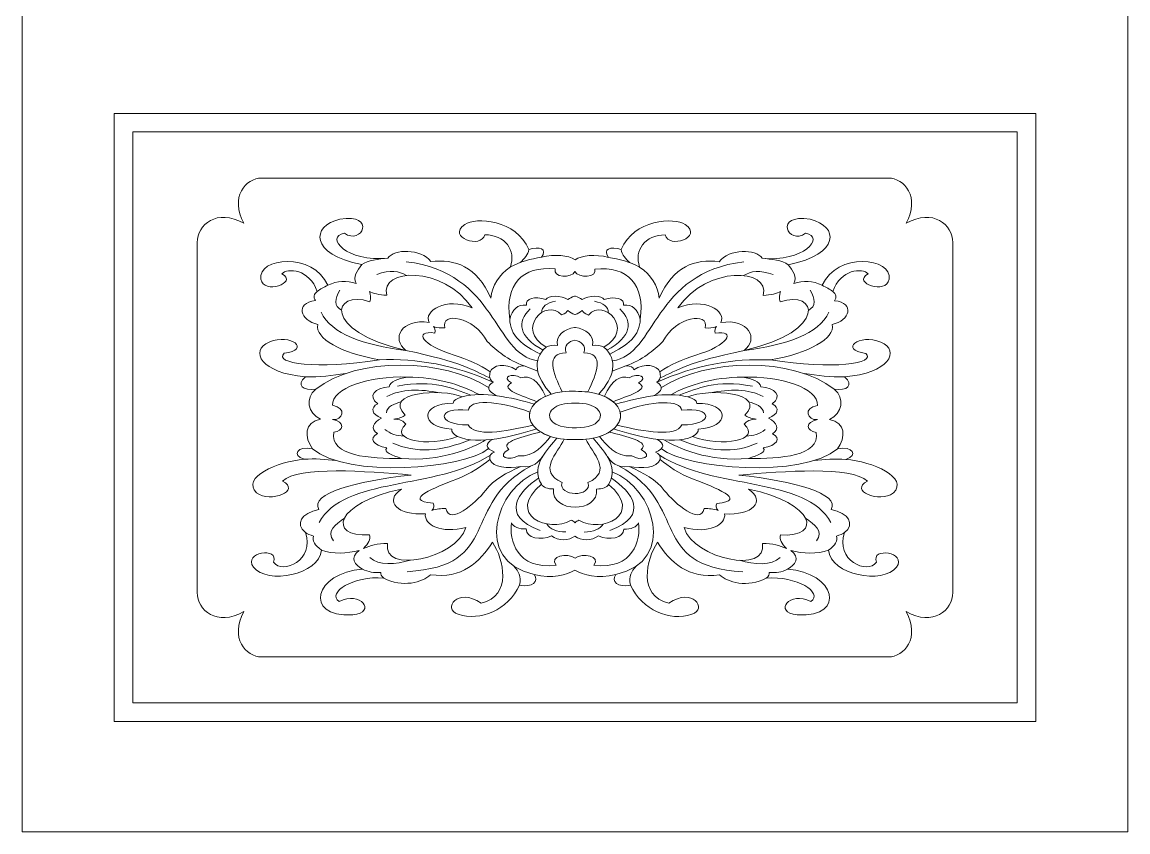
# Model space of a CAD drawing. Header units: centimetres. Extents: x -8.8 to 9.2, y -14.4 to 14.5.
# Drawn here: x 0.92 to 9.19, y -14.41 to -8.35 of the extents above; entities that cross this region are included whole.
import ezdxf

# ---------------------------------------------------------------- set-up
doc = ezdxf.new("R2010")
doc.units = ezdxf.units.CM
doc.header["$MEASUREMENT"] = 0
doc.layers.add('layer 1', color=7, linetype='Continuous')

msp = doc.modelspace()

# ---------------------------------------------------------------- linework, layer by layer
at = {"layer": 'layer 1', "color": 242, "lineweight": 9}
for points, knots in [([(0.92421, 14.52888), (0.92421, 14.52888), (9.1922, 14.52888), (9.1922, 14.52888), (9.1922, 14.52888), (9.1922, 14.52888), (9.1922, -14.40909), (9.1922, -14.40909), (9.1922, -14.40909), (9.1922, -14.40909), (0.92421, -14.40909), (0.92421, -14.40909), (0.92421, -14.40909), (0.92421, -14.40909), (0.92421, 14.52888), (0.92421, 14.52888)], [0, 0, 0, 0, 0.2, 0.2, 0.2, 0.2, 0.4, 0.4, 0.4, 0.4, 0.6, 0.6, 0.6, 0.6, 1, 1, 1, 1]), ([(1.61322, -9.03488), (1.61322, -9.03488), (8.50319, -9.03488), (8.50319, -9.03488), (8.50319, -9.03488), (8.50319, -9.03488), (8.50319, -13.58229), (8.50319, -13.58229), (8.50319, -13.58229), (8.50319, -13.58229), (1.61322, -13.58229), (1.61322, -13.58229), (1.61322, -13.58229), (1.61322, -13.58229), (1.61322, -9.03488), (1.61322, -9.03488)], [0, 0, 0, 0, 0.2, 0.2, 0.2, 0.2, 0.4, 0.4, 0.4, 0.4, 0.6, 0.6, 0.6, 0.6, 1, 1, 1, 1]), ([(1.75103, -9.17268), (1.75103, -9.17268), (8.36538, -9.17268), (8.36538, -9.17268), (8.36538, -9.17268), (8.36538, -9.17268), (8.36538, -13.4445), (8.36538, -13.4445), (8.36538, -13.4445), (8.36538, -13.4445), (1.75103, -13.4445), (1.75103, -13.4445), (1.75103, -13.4445), (1.75103, -13.4445), (1.75103, -9.17268), (1.75103, -9.17268)], [0, 0, 0, 0, 0.2, 0.2, 0.2, 0.2, 0.4, 0.4, 0.4, 0.4, 0.6, 0.6, 0.6, 0.6, 1, 1, 1, 1]), ([(7.53423, -9.85583), (7.6403, -9.66089), (7.52219, -9.51807), (7.40082, -9.51722), (7.40082, -9.51722), (5.83909, -9.51722), (4.27732, -9.51722), (2.71559, -9.51722), (2.71559, -9.51722), (2.59422, -9.51807), (2.47611, -9.66089), (2.58218, -9.85583), (2.58218, -9.85583), (2.38193, -9.74266), (2.2331, -9.86564), (2.23329, -9.99951), (2.23329, -9.99951), (2.23329, -10.87221), (2.23329, -11.74493), (2.23329, -12.61767), (2.23329, -12.61767), (2.2331, -12.75156), (2.38193, -12.87451), (2.58218, -12.76134), (2.58218, -12.76134), (2.47611, -12.95627), (2.59422, -13.09909), (2.71559, -13.09999), (2.71559, -13.09999), (4.27732, -13.09999), (5.83909, -13.09999), (7.40082, -13.09999), (7.40082, -13.09999), (7.52219, -13.09909), (7.6403, -12.95627), (7.53423, -12.76134), (7.53423, -12.76134), (7.73448, -12.87451), (7.88331, -12.75156), (7.88312, -12.61767), (7.88312, -12.61767), (7.88312, -11.74493), (7.88312, -10.87221), (7.88312, -9.99951), (7.88312, -9.99951), (7.88331, -9.86564), (7.73448, -9.74266), (7.53423, -9.85583)], [0, 0, 0, 0, 0.0769231, 0.0769231, 0.0769231, 0.0769231, 0.1538462, 0.1538462, 0.1538462, 0.1538462, 0.2307692, 0.2307692, 0.2307692, 0.2307692, 0.3076923, 0.3076923, 0.3076923, 0.3076923, 0.3846154, 0.3846154, 0.3846154, 0.3846154, 0.4615385, 0.4615385, 0.4615385, 0.4615385, 0.5384615, 0.5384615, 0.5384615, 0.5384615, 0.6153846, 0.6153846, 0.6153846, 0.6153846, 0.6923077, 0.6923077, 0.6923077, 0.6923077, 0.7692308, 0.7692308, 0.7692308, 0.7692308, 0.8461538, 0.8461538, 0.8461538, 0.8461538, 1, 1, 1, 1]), ([(3.33407, -9.9296), (3.46464, -10.02524), (3.57653, -9.77816), (3.30002, -9.82572), (3.30002, -9.82572), (3.08602, -9.87442), (3.07045, -10.08719), (3.46386, -10.16524), (3.46386, -10.16524), (3.42742, -10.20941), (3.39841, -10.25444), (3.42093, -10.30548), (3.42093, -10.30548), (3.35112, -10.28333), (3.28092, -10.28448), (3.21001, -10.3195), (3.21001, -10.3195), (3.10256, -10.06638), (2.67974, -10.11338), (2.70936, -10.27427), (2.70936, -10.27427), (2.7271, -10.39162), (2.99171, -10.30172), (2.86668, -10.23369), (2.86668, -10.23369), (2.90729, -10.18831), (3.07231, -10.1978), (3.13084, -10.36541), (3.13084, -10.36541), (3.10506, -10.38468), (3.10053, -10.41129), (3.11746, -10.43444), (3.11746, -10.43444), (2.96387, -10.45362), (3.0028, -10.58174), (3.13598, -10.61331), (3.13598, -10.61331), (3.1098, -10.71752), (3.30953, -10.82776), (3.59614, -10.8774), (3.59614, -10.8774), (3.12542, -10.95251), (2.80271, -10.90437), (2.88292, -10.82834), (2.88292, -10.82834), (3.09005, -10.8022), (2.93337, -10.67716), (2.77228, -10.74419), (2.77228, -10.74419), (2.61842, -10.80867), (2.71355, -10.97967), (3.04198, -11.00345), (3.04198, -11.00345), (2.96983, -11.06525), (3.02372, -11.11291), (3.12035, -11.09573), (3.12035, -11.09573), (3.03751, -11.16451), (3.05766, -11.27647), (3.15599, -11.32233), (3.15599, -11.32233), (3.03236, -11.34554), (3.03356, -11.45777), (3.09543, -11.54231), (3.09543, -11.54231), (2.98227, -11.51886), (2.93397, -11.59205), (3.03371, -11.62173), (3.03371, -11.62173), (2.83213, -11.63823), (2.56044, -11.75562), (2.67761, -11.873), (2.67761, -11.873), (2.7819, -11.95294), (3.01395, -11.85387), (2.86999, -11.785), (2.86999, -11.785), (2.99524, -11.66975), (3.49406, -11.71085), (3.83382, -11.73928), (3.83382, -11.73928), (3.41695, -11.78314), (3.07492, -11.87882), (3.14261, -11.9966), (3.14261, -11.9966), (3.00962, -12.02467), (2.96387, -12.10615), (3.04287, -12.16983), (3.04287, -12.16983), (3.1146, -12.37308), (2.87383, -12.48783), (2.80378, -12.391), (2.80378, -12.391), (2.85141, -12.27471), (2.56961, -12.31665), (2.65462, -12.42805), (2.65462, -12.42805), (2.75812, -12.56005), (3.14376, -12.48763), (3.16267, -12.30054), (3.16267, -12.30054), (3.25032, -12.33251), (3.35205, -12.32686), (3.44546, -12.30373), (3.44546, -12.30373), (3.37125, -12.35363), (3.4123, -12.41549), (3.46882, -12.44327), (3.46882, -12.44327), (3.11822, -12.46638), (3.01531, -12.80231), (3.39579, -12.78589), (3.39579, -12.78589), (3.58012, -12.76612), (3.45158, -12.60278), (3.29547, -12.6851), (3.29547, -12.6851), (3.19867, -12.61999), (3.40202, -12.49176), (3.62796, -12.50991), (3.62796, -12.50991), (3.76666, -12.58514), (3.91885, -12.54216), (3.97751, -12.48493), (3.97751, -12.48493), (4.21387, -12.51998), (4.34404, -12.39003), (4.4418, -12.24152), (4.4418, -12.24152), (4.5256, -12.37339), (4.58972, -12.63805), (4.35646, -12.69846), (4.35646, -12.69846), (4.1767, -12.57307), (4.06564, -12.74231), (4.18434, -12.78068), (4.18434, -12.78068), (4.3507, -12.83603), (4.5544, -12.75011), (4.64405, -12.56225), (4.64405, -12.56225), (4.73738, -12.58358), (4.79023, -12.53388), (4.75195, -12.48317), (4.75195, -12.48317), (4.88993, -12.51611), (4.99596, -12.49041), (5.05786, -12.44974), (5.05786, -12.44974), (5.11969, -12.49061), (5.22596, -12.51668), (5.36446, -12.48361), (5.36446, -12.48361), (5.32618, -12.53432), (5.37903, -12.58403), (5.47236, -12.56266), (5.47236, -12.56266), (5.56201, -12.75051), (5.76571, -12.83647), (5.93207, -12.78107), (5.93207, -12.78107), (6.05077, -12.74273), (5.93971, -12.57349), (5.75995, -12.69885), (5.75995, -12.69885), (5.52669, -12.63851), (5.59081, -12.37382), (5.67461, -12.24195), (5.67461, -12.24195), (5.77237, -12.39045), (5.90254, -12.52039), (6.1389, -12.48534), (6.1389, -12.48534), (6.19756, -12.54264), (6.34975, -12.58563), (6.48845, -12.51033), (6.48845, -12.51033), (6.71439, -12.4922), (6.91774, -12.62039), (6.82094, -12.68551), (6.82094, -12.68551), (6.66483, -12.6032), (6.53629, -12.76654), (6.72062, -12.78632), (6.72062, -12.78632), (7.1011, -12.80274), (6.99819, -12.46678), (6.64759, -12.44368), (6.64759, -12.44368), (6.70411, -12.41592), (6.74516, -12.35407), (6.67095, -12.30412), (6.67095, -12.30412), (6.76436, -12.32732), (6.86609, -12.33294), (6.95374, -12.30099), (6.95374, -12.30099), (6.97265, -12.48808), (7.35829, -12.56047), (7.46179, -12.42846), (7.46179, -12.42846), (7.5468, -12.31708), (7.265, -12.27515), (7.31263, -12.39141), (7.31263, -12.39141), (7.24258, -12.48824), (7.00181, -12.37351), (7.07354, -12.17025), (7.07354, -12.17025), (7.15254, -12.10654), (7.10679, -12.02508), (6.9738, -11.99699), (6.9738, -11.99699), (7.04149, -11.87923), (6.69946, -11.78357), (6.28259, -11.73975), (6.28259, -11.73975), (6.62235, -11.71133), (7.12117, -11.67012), (7.24642, -11.7854), (7.24642, -11.7854), (7.10246, -11.8543), (7.33451, -11.95338), (7.4388, -11.87342), (7.4388, -11.87342), (7.55597, -11.75603), (7.28428, -11.63863), (7.0827, -11.62216), (7.0827, -11.62216), (7.18244, -11.59247), (7.13414, -11.51933), (7.02098, -11.54277), (7.02098, -11.54277), (7.08285, -11.45821), (7.08405, -11.34596), (6.96042, -11.32274), (6.96042, -11.32274), (7.05875, -11.27688), (7.0789, -11.16499), (6.99606, -11.09612), (6.99606, -11.09612), (7.09269, -11.11331), (7.14658, -11.06567), (7.07443, -11.00386), (7.07443, -11.00386), (7.40286, -10.98013), (7.49799, -10.80907), (7.34413, -10.7446), (7.34413, -10.7446), (7.18304, -10.67758), (7.02636, -10.80261), (7.23349, -10.82882), (7.23349, -10.82882), (7.3137, -10.90482), (6.99099, -10.95293), (6.52027, -10.87783), (6.52027, -10.87783), (6.80688, -10.82814), (7.00661, -10.71795), (6.98043, -10.61367), (6.98043, -10.61367), (7.11361, -10.58221), (7.15254, -10.45405), (6.99895, -10.43488), (6.99895, -10.43488), (7.01588, -10.41168), (7.01135, -10.3851), (6.98557, -10.36584), (6.98557, -10.36584), (7.0441, -10.19825), (7.20912, -10.18874), (7.24973, -10.23416), (7.24973, -10.23416), (7.1247, -10.30214), (7.38931, -10.39205), (7.40705, -10.27472), (7.40705, -10.27472), (7.43667, -10.11379), (7.01385, -10.06679), (6.9064, -10.31994), (6.9064, -10.31994), (6.83549, -10.28487), (6.76529, -10.2838), (6.69548, -10.3059), (6.69548, -10.3059), (6.718, -10.25487), (6.68899, -10.20984), (6.65255, -10.1656), (6.65255, -10.1656), (7.04596, -10.0876), (7.03039, -9.87488), (6.81639, -9.82612), (6.81639, -9.82612), (6.53988, -9.7786), (6.65177, -10.02568), (6.78234, -9.93001), (6.78234, -9.93001), (6.93319, -9.95834), (6.76548, -10.14974), (6.45699, -10.11693), (6.45699, -10.11693), (6.41382, -10.04655), (6.2085, -10.04519), (6.13655, -10.14299), (6.13655, -10.14299), (5.95388, -10.12045), (5.79448, -10.17832), (5.68654, -10.41541), (5.68654, -10.41541), (5.68045, -10.32077), (5.62715, -10.24524), (5.54152, -10.18293), (5.54152, -10.18293), (5.49669, -10.05704), (5.58105, -9.94382), (5.73332, -9.94208), (5.73332, -9.94208), (5.75485, -10.04956), (6.02199, -9.96156), (5.88222, -9.86482), (5.88222, -9.86482), (5.80264, -9.80873), (5.49409, -9.82834), (5.40445, -10.0516), (5.40445, -10.0516), (5.32223, -10.02691), (5.26211, -10.04762), (5.30934, -10.11064), (5.30934, -10.11064), (5.20622, -10.08608), (5.11085, -10.09437), (5.0585, -10.129), (5.0585, -10.129), (5.00633, -10.09403), (4.91062, -10.08553), (4.80707, -10.11022), (4.80707, -10.11022), (4.8543, -10.04721), (4.79418, -10.02652), (4.71196, -10.05116), (4.71196, -10.05116), (4.62232, -9.82792), (4.31377, -9.80827), (4.23419, -9.86439), (4.23419, -9.86439), (4.09442, -9.96111), (4.36156, -10.04914), (4.38309, -9.94166), (4.38309, -9.94166), (4.53536, -9.94341), (4.61972, -10.05658), (4.57489, -10.18245), (4.57489, -10.18245), (4.48926, -10.24482), (4.43596, -10.32032), (4.42987, -10.41498), (4.42987, -10.41498), (4.32193, -10.1779), (4.16253, -10.12002), (3.97986, -10.14263), (3.97986, -10.14263), (3.90791, -10.04478), (3.70259, -10.04612), (3.65942, -10.11655), (3.65942, -10.11655), (3.35093, -10.14934), (3.18322, -9.9579), (3.33407, -9.9296)], [0, 0, 0, 0, 0.0107527, 0.0107527, 0.0107527, 0.0107527, 0.0215054, 0.0215054, 0.0215054, 0.0215054, 0.0322581, 0.0322581, 0.0322581, 0.0322581, 0.0430108, 0.0430108, 0.0430108, 0.0430108, 0.0537634, 0.0537634, 0.0537634, 0.0537634, 0.0645161, 0.0645161, 0.0645161, 0.0645161, 0.0752688, 0.0752688, 0.0752688, 0.0752688, 0.0860215, 0.0860215, 0.0860215, 0.0860215, 0.0967742, 0.0967742, 0.0967742, 0.0967742, 0.1075269, 0.1075269, 0.1075269, 0.1075269, 0.1182796, 0.1182796, 0.1182796, 0.1182796, 0.1290323, 0.1290323, 0.1290323, 0.1290323, 0.1397849, 0.1397849, 0.1397849, 0.1397849, 0.1505376, 0.1505376, 0.1505376, 0.1505376, 0.1612903, 0.1612903, 0.1612903, 0.1612903, 0.172043, 0.172043, 0.172043, 0.172043, 0.1827957, 0.1827957, 0.1827957, 0.1827957, 0.1935484, 0.1935484, 0.1935484, 0.1935484, 0.2043011, 0.2043011, 0.2043011, 0.2043011, 0.2150538, 0.2150538, 0.2150538, 0.2150538, 0.2258065, 0.2258065, 0.2258065, 0.2258065, 0.2365591, 0.2365591, 0.2365591, 0.2365591, 0.2473118, 0.2473118, 0.2473118, 0.2473118, 0.2580645, 0.2580645, 0.2580645, 0.2580645, 0.2688172, 0.2688172, 0.2688172, 0.2688172, 0.2795699, 0.2795699, 0.2795699, 0.2795699, 0.2903226, 0.2903226, 0.2903226, 0.2903226, 0.3010753, 0.3010753, 0.3010753, 0.3010753, 0.311828, 0.311828, 0.311828, 0.311828, 0.3225806, 0.3225806, 0.3225806, 0.3225806, 0.3333333, 0.3333333, 0.3333333, 0.3333333, 0.344086, 0.344086, 0.344086, 0.344086, 0.3548387, 0.3548387, 0.3548387, 0.3548387, 0.3655914, 0.3655914, 0.3655914, 0.3655914, 0.3763441, 0.3763441, 0.3763441, 0.3763441, 0.3870968, 0.3870968, 0.3870968, 0.3870968, 0.3978495, 0.3978495, 0.3978495, 0.3978495, 0.4086022, 0.4086022, 0.4086022, 0.4086022, 0.4193548, 0.4193548, 0.4193548, 0.4193548, 0.4301075, 0.4301075, 0.4301075, 0.4301075, 0.4408602, 0.4408602, 0.4408602, 0.4408602, 0.4516129, 0.4516129, 0.4516129, 0.4516129, 0.4623656, 0.4623656, 0.4623656, 0.4623656, 0.4731183, 0.4731183, 0.4731183, 0.4731183, 0.483871, 0.483871, 0.483871, 0.483871, 0.4946237, 0.4946237, 0.4946237, 0.4946237, 0.5053763, 0.5053763, 0.5053763, 0.5053763, 0.516129, 0.516129, 0.516129, 0.516129, 0.5268817, 0.5268817, 0.5268817, 0.5268817, 0.5376344, 0.5376344, 0.5376344, 0.5376344, 0.5483871, 0.5483871, 0.5483871, 0.5483871, 0.5591398, 0.5591398, 0.5591398, 0.5591398, 0.5698925, 0.5698925, 0.5698925, 0.5698925, 0.5806452, 0.5806452, 0.5806452, 0.5806452, 0.5913978, 0.5913978, 0.5913978, 0.5913978, 0.6021505, 0.6021505, 0.6021505, 0.6021505, 0.6129032, 0.6129032, 0.6129032, 0.6129032, 0.6236559, 0.6236559, 0.6236559, 0.6236559, 0.6344086, 0.6344086, 0.6344086, 0.6344086, 0.6451613, 0.6451613, 0.6451613, 0.6451613, 0.655914, 0.655914, 0.655914, 0.655914, 0.6666667, 0.6666667, 0.6666667, 0.6666667, 0.6774194, 0.6774194, 0.6774194, 0.6774194, 0.688172, 0.688172, 0.688172, 0.688172, 0.6989247, 0.6989247, 0.6989247, 0.6989247, 0.7096774, 0.7096774, 0.7096774, 0.7096774, 0.7204301, 0.7204301, 0.7204301, 0.7204301, 0.7311828, 0.7311828, 0.7311828, 0.7311828, 0.7419355, 0.7419355, 0.7419355, 0.7419355, 0.7526882, 0.7526882, 0.7526882, 0.7526882, 0.7634409, 0.7634409, 0.7634409, 0.7634409, 0.7741935, 0.7741935, 0.7741935, 0.7741935, 0.7849462, 0.7849462, 0.7849462, 0.7849462, 0.7956989, 0.7956989, 0.7956989, 0.7956989, 0.8064516, 0.8064516, 0.8064516, 0.8064516, 0.8172043, 0.8172043, 0.8172043, 0.8172043, 0.827957, 0.827957, 0.827957, 0.827957, 0.8387097, 0.8387097, 0.8387097, 0.8387097, 0.8494624, 0.8494624, 0.8494624, 0.8494624, 0.8602151, 0.8602151, 0.8602151, 0.8602151, 0.8709677, 0.8709677, 0.8709677, 0.8709677, 0.8817204, 0.8817204, 0.8817204, 0.8817204, 0.8924731, 0.8924731, 0.8924731, 0.8924731, 0.9032258, 0.9032258, 0.9032258, 0.9032258, 0.9139785, 0.9139785, 0.9139785, 0.9139785, 0.9247312, 0.9247312, 0.9247312, 0.9247312, 0.9354839, 0.9354839, 0.9354839, 0.9354839, 0.9462366, 0.9462366, 0.9462366, 0.9462366, 0.9569892, 0.9569892, 0.9569892, 0.9569892, 0.9677419, 0.9677419, 0.9677419, 0.9677419, 0.9784946, 0.9784946, 0.9784946, 0.9784946, 1, 1, 1, 1]), ([(3.52336, -10.44248), (3.25167, -10.3482), (3.15197, -10.65744), (3.79451, -10.80752), (3.79451, -10.80752), (3.68159, -10.72222), (3.75913, -10.56359), (3.96783, -10.5984), (3.96783, -10.5984), (3.92294, -10.51321), (4.09317, -10.40451), (4.28967, -10.48814), (4.28967, -10.48814), (4.06984, -10.17034), (3.59575, -10.18985), (3.65008, -10.39446), (3.65008, -10.39446), (3.59482, -10.39038), (3.54826, -10.38231), (3.52073, -10.36541), (3.52073, -10.36541), (3.53125, -10.39117), (3.53487, -10.41684), (3.52336, -10.44248)], [0, 0, 0, 0, 0.1428571, 0.1428571, 0.1428571, 0.1428571, 0.2857143, 0.2857143, 0.2857143, 0.2857143, 0.4285714, 0.4285714, 0.4285714, 0.4285714, 0.5714286, 0.5714286, 0.5714286, 0.5714286, 0.7142857, 0.7142857, 0.7142857, 0.7142857, 1, 1, 1, 1]), ([(5.06157, -10.40192), (5.05829, -10.40094), (5.05695, -10.40091), (5.05484, -10.4015), (5.05484, -10.4015), (5.03534, -10.40745), (5.01861, -10.41601), (5.00586, -10.42655), (5.00586, -10.42655), (4.95592, -10.39218), (4.85588, -10.39285), (4.83901, -10.42644), (4.83901, -10.42644), (4.76014, -10.39813), (4.68209, -10.42065), (4.69616, -10.4686), (4.69616, -10.4686), (4.62743, -10.46045), (4.58987, -10.50107), (4.57165, -10.57191), (4.57165, -10.57191), (4.53216, -10.31729), (4.65962, -10.17303), (4.91099, -10.19756), (4.91099, -10.19756), (4.88615, -10.26195), (5.03453, -10.26862), (5.05812, -10.21675), (5.05812, -10.21675), (5.08109, -10.26903), (5.23035, -10.26252), (5.20542, -10.19799), (5.20542, -10.19799), (5.45679, -10.17343), (5.58425, -10.31775), (5.54476, -10.57232), (5.54476, -10.57232), (5.52654, -10.50153), (5.48898, -10.46094), (5.42025, -10.46903), (5.42025, -10.46903), (5.43432, -10.42107), (5.35627, -10.39856), (5.2774, -10.42688), (5.2774, -10.42688), (5.26053, -10.39326), (5.16049, -10.3926), (5.11055, -10.42698), (5.11055, -10.42698), (5.0978, -10.41642), (5.08105, -10.40789), (5.06157, -10.40192)], [0, 0, 0, 0, 0.0714286, 0.0714286, 0.0714286, 0.0714286, 0.1428571, 0.1428571, 0.1428571, 0.1428571, 0.2142857, 0.2142857, 0.2142857, 0.2142857, 0.2857143, 0.2857143, 0.2857143, 0.2857143, 0.3571429, 0.3571429, 0.3571429, 0.3571429, 0.4285714, 0.4285714, 0.4285714, 0.4285714, 0.5, 0.5, 0.5, 0.5, 0.5714286, 0.5714286, 0.5714286, 0.5714286, 0.6428571, 0.6428571, 0.6428571, 0.6428571, 0.7142857, 0.7142857, 0.7142857, 0.7142857, 0.7857143, 0.7857143, 0.7857143, 0.7857143, 0.8571429, 0.8571429, 0.8571429, 0.8571429, 1, 1, 1, 1]), ([(6.59305, -10.44287), (6.86474, -10.34862), (6.96444, -10.65789), (6.3219, -10.80791), (6.3219, -10.80791), (6.43482, -10.72263), (6.35728, -10.56404), (6.14858, -10.59883), (6.14858, -10.59883), (6.19347, -10.51363), (6.02324, -10.40494), (5.82674, -10.48854), (5.82674, -10.48854), (6.04657, -10.17079), (6.52066, -10.19029), (6.46633, -10.39485), (6.46633, -10.39485), (6.52159, -10.39084), (6.56815, -10.38272), (6.59568, -10.36584), (6.59568, -10.36584), (6.58516, -10.39155), (6.58154, -10.41729), (6.59305, -10.44287)], [0, 0, 0, 0, 0.1428571, 0.1428571, 0.1428571, 0.1428571, 0.2857143, 0.2857143, 0.2857143, 0.2857143, 0.4285714, 0.4285714, 0.4285714, 0.4285714, 0.5714286, 0.5714286, 0.5714286, 0.5714286, 0.7142857, 0.7142857, 0.7142857, 0.7142857, 1, 1, 1, 1]), ([(5.06157, -10.63618), (5.05746, -10.63548), (5.05605, -10.63562), (5.05484, -10.63575), (5.05484, -10.63575), (4.97916, -10.64529), (4.914, -10.6917), (4.92628, -10.76906), (4.92628, -10.76906), (4.89382, -10.76497), (4.86592, -10.76931), (4.84264, -10.78215), (4.84264, -10.78215), (4.60684, -10.64863), (4.84231, -10.40892), (4.95743, -10.54197), (4.95743, -10.54197), (4.98787, -10.53098), (4.99756, -10.51982), (5.00423, -10.50862), (5.00423, -10.50862), (5.01936, -10.52242), (5.03689, -10.532), (5.05694, -10.53738), (5.05694, -10.53738), (5.05798, -10.53779), (5.05891, -10.53797), (5.05947, -10.53781), (5.05947, -10.53781), (5.07952, -10.53242), (5.09705, -10.52283), (5.11218, -10.50903), (5.11218, -10.50903), (5.11885, -10.52023), (5.12854, -10.53141), (5.15898, -10.54242), (5.15898, -10.54242), (5.2741, -10.4094), (5.50957, -10.64907), (5.27377, -10.78258), (5.27377, -10.78258), (5.25049, -10.76974), (5.22259, -10.76541), (5.19013, -10.76948), (5.19013, -10.76948), (5.20241, -10.69207), (5.13725, -10.6457), (5.06157, -10.63618)], [0, 0, 0, 0, 0.0769231, 0.0769231, 0.0769231, 0.0769231, 0.1538462, 0.1538462, 0.1538462, 0.1538462, 0.2307692, 0.2307692, 0.2307692, 0.2307692, 0.3076923, 0.3076923, 0.3076923, 0.3076923, 0.3846154, 0.3846154, 0.3846154, 0.3846154, 0.4615385, 0.4615385, 0.4615385, 0.4615385, 0.5384615, 0.5384615, 0.5384615, 0.5384615, 0.6153846, 0.6153846, 0.6153846, 0.6153846, 0.6923077, 0.6923077, 0.6923077, 0.6923077, 0.7692308, 0.7692308, 0.7692308, 0.7692308, 0.8461538, 0.8461538, 0.8461538, 0.8461538, 1, 1, 1, 1]), ([(4.08458, -10.63831), (4.05632, -10.63975), (4.02811, -10.63961), (4.00023, -10.62795), (4.00023, -10.62795), (4.00958, -10.64062), (4.01686, -10.65451), (4.00957, -10.6769), (4.00957, -10.6769), (3.84859, -10.6532), (3.91089, -10.77226), (4.15476, -10.84177), (4.15476, -10.84177), (4.25413, -10.87539), (4.34758, -10.91409), (4.42454, -10.96713), (4.42454, -10.96713), (4.43958, -10.91748), (4.5397, -10.89662), (4.61875, -10.9514), (4.61875, -10.9514), (4.61976, -10.93344), (4.641, -10.92162), (4.67911, -10.92247), (4.67911, -10.92247), (4.55106, -10.87639), (4.47442, -10.80949), (4.40221, -10.74077), (4.40221, -10.74077), (4.30409, -10.55081), (4.05144, -10.51518), (4.08458, -10.63831)], [0, 0, 0, 0, 0.1111111, 0.1111111, 0.1111111, 0.1111111, 0.2222222, 0.2222222, 0.2222222, 0.2222222, 0.3333333, 0.3333333, 0.3333333, 0.3333333, 0.4444444, 0.4444444, 0.4444444, 0.4444444, 0.5555556, 0.5555556, 0.5555556, 0.5555556, 0.6666667, 0.6666667, 0.6666667, 0.6666667, 0.7777778, 0.7777778, 0.7777778, 0.7777778, 1, 1, 1, 1]), ([(6.03183, -10.63875), (6.06009, -10.64018), (6.0883, -10.64002), (6.11618, -10.62837), (6.11618, -10.62837), (6.10683, -10.64107), (6.09955, -10.65495), (6.10684, -10.67733), (6.10684, -10.67733), (6.26782, -10.65363), (6.20552, -10.77268), (5.96165, -10.84218), (5.96165, -10.84218), (5.86228, -10.87584), (5.76883, -10.91452), (5.69187, -10.96761), (5.69187, -10.96761), (5.67683, -10.91791), (5.57671, -10.89704), (5.49766, -10.95184), (5.49766, -10.95184), (5.49665, -10.9339), (5.47541, -10.92202), (5.4373, -10.92286), (5.4373, -10.92286), (5.56535, -10.87679), (5.64199, -10.80989), (5.7142, -10.74123), (5.7142, -10.74123), (5.81232, -10.55124), (6.06497, -10.5156), (6.03183, -10.63875)], [0, 0, 0, 0, 0.1111111, 0.1111111, 0.1111111, 0.1111111, 0.2222222, 0.2222222, 0.2222222, 0.2222222, 0.3333333, 0.3333333, 0.3333333, 0.3333333, 0.4444444, 0.4444444, 0.4444444, 0.4444444, 0.5555556, 0.5555556, 0.5555556, 0.5555556, 0.6666667, 0.6666667, 0.6666667, 0.6666667, 0.7777778, 0.7777778, 0.7777778, 0.7777778, 1, 1, 1, 1]), ([(4.96347, -11.1166), (4.89243, -10.9774), (4.83666, -10.82304), (4.99191, -10.82569), (4.99191, -10.82569), (4.97372, -10.77029), (5.01111, -10.73846), (5.05697, -10.73004), (5.05697, -10.73004), (5.10389, -10.73776), (5.14301, -10.76974), (5.1245, -10.82614), (5.1245, -10.82614), (5.27975, -10.82345), (5.22398, -10.97785), (5.15294, -11.11704)], [0, 0, 0, 0, 0.2, 0.2, 0.2, 0.2, 0.4, 0.4, 0.4, 0.4, 0.6, 0.6, 0.6, 0.6, 1, 1, 1, 1]), ([(3.80232, -11.00609), (3.52473, -10.9964), (3.23544, -11.08739), (3.24477, -11.21739), (3.24477, -11.21739), (3.35637, -11.2362), (3.32232, -11.33419), (3.24484, -11.32367), (3.24484, -11.32367), (3.33827, -11.34055), (3.33168, -11.41174), (3.254, -11.41956), (3.254, -11.41956), (3.22523, -11.59935), (3.52624, -11.61704), (3.76143, -11.61468), (3.76143, -11.61468), (3.69303, -11.59128), (3.61821, -11.56855), (3.65236, -11.53518), (3.65236, -11.53518), (3.54787, -11.51959), (3.51364, -11.4633), (3.58144, -11.42969), (3.58144, -11.42969), (3.52953, -11.39641), (3.54193, -11.34597), (3.61251, -11.31315), (3.61251, -11.31315), (3.53797, -11.28628), (3.52535, -11.23609), (3.58365, -11.20537), (3.58365, -11.20537), (3.50361, -11.14855), (3.56315, -11.08556), (3.66805, -11.0787), (3.66805, -11.0787), (3.67613, -11.03666), (3.73556, -11.01962), (3.80232, -11.00609)], [0, 0, 0, 0, 0.0909091, 0.0909091, 0.0909091, 0.0909091, 0.1818182, 0.1818182, 0.1818182, 0.1818182, 0.2727273, 0.2727273, 0.2727273, 0.2727273, 0.3636364, 0.3636364, 0.3636364, 0.3636364, 0.4545455, 0.4545455, 0.4545455, 0.4545455, 0.5454545, 0.5454545, 0.5454545, 0.5454545, 0.6363636, 0.6363636, 0.6363636, 0.6363636, 0.7272727, 0.7272727, 0.7272727, 0.7272727, 0.8181818, 0.8181818, 0.8181818, 0.8181818, 1, 1, 1, 1]), ([(4.42454, -10.96713), (4.41547, -10.99804), (4.41848, -11.02217), (4.44588, -11.0445), (4.44588, -11.0445), (4.39532, -11.07372), (4.39969, -11.11192), (4.47242, -11.14582)], [0, 0, 0, 0, 0.3333333, 0.3333333, 0.3333333, 0.3333333, 1, 1, 1, 1]), ([(4.58416, -11.04994), (4.50464, -11.00622), (4.5876, -10.96938), (4.65339, -11.01192), (4.65339, -11.01192), (4.72086, -10.988), (4.78088, -11.03118), (4.83814, -11.14986), (4.83814, -11.14986), (4.81281, -11.16131), (4.79055, -11.17498), (4.77234, -11.19046), (4.77234, -11.19046), (4.67276, -11.14796), (4.48719, -11.09848), (4.58416, -11.04994)], [0, 0, 0, 0, 0.2, 0.2, 0.2, 0.2, 0.4, 0.4, 0.4, 0.4, 0.6, 0.6, 0.6, 0.6, 1, 1, 1, 1]), ([(5.53225, -11.05035), (5.61177, -11.00663), (5.52881, -10.96979), (5.46302, -11.01234), (5.46302, -11.01234), (5.39555, -10.98844), (5.33553, -11.03155), (5.27827, -11.15029), (5.27827, -11.15029), (5.3036, -11.16172), (5.32586, -11.17538), (5.34407, -11.19086), (5.34407, -11.19086), (5.44365, -11.14846), (5.62922, -11.09893), (5.53225, -11.05035)], [0, 0, 0, 0, 0.2, 0.2, 0.2, 0.2, 0.4, 0.4, 0.4, 0.4, 0.6, 0.6, 0.6, 0.6, 1, 1, 1, 1]), ([(5.69187, -10.96761), (5.70094, -10.99847), (5.69793, -11.02257), (5.67053, -11.04497), (5.67053, -11.04497), (5.72109, -11.07417), (5.71672, -11.11238), (5.64399, -11.14626)], [0, 0, 0, 0, 0.3333333, 0.3333333, 0.3333333, 0.3333333, 1, 1, 1, 1]), ([(6.31409, -11.0065), (6.59168, -10.99684), (6.88097, -11.08781), (6.87164, -11.21786), (6.87164, -11.21786), (6.76004, -11.23667), (6.79409, -11.3346), (6.87157, -11.32411), (6.87157, -11.32411), (6.77814, -11.34095), (6.78473, -11.41221), (6.86241, -11.41996), (6.86241, -11.41996), (6.89118, -11.59979), (6.59017, -11.61746), (6.35498, -11.61508), (6.35498, -11.61508), (6.42338, -11.59168), (6.4982, -11.56893), (6.46405, -11.5356), (6.46405, -11.5356), (6.56854, -11.52001), (6.60277, -11.46378), (6.53497, -11.43015), (6.53497, -11.43015), (6.58688, -11.39684), (6.57448, -11.34643), (6.5039, -11.31356), (6.5039, -11.31356), (6.57844, -11.28668), (6.59106, -11.23654), (6.53276, -11.20577), (6.53276, -11.20577), (6.6128, -11.149), (6.55326, -11.08597), (6.44836, -11.0791), (6.44836, -11.0791), (6.44028, -11.03705), (6.38085, -11.01999), (6.31409, -11.0065)], [0, 0, 0, 0, 0.0909091, 0.0909091, 0.0909091, 0.0909091, 0.1818182, 0.1818182, 0.1818182, 0.1818182, 0.2727273, 0.2727273, 0.2727273, 0.2727273, 0.3636364, 0.3636364, 0.3636364, 0.3636364, 0.4545455, 0.4545455, 0.4545455, 0.4545455, 0.5454545, 0.5454545, 0.5454545, 0.5454545, 0.6363636, 0.6363636, 0.6363636, 0.6363636, 0.7272727, 0.7272727, 0.7272727, 0.7272727, 0.8181818, 0.8181818, 0.8181818, 0.8181818, 1, 1, 1, 1]), ([(4.2155, -11.15462), (4.06304, -11.0889), (3.61817, -11.11823), (3.78785, -11.29076), (3.78785, -11.29076), (3.77278, -11.30607), (3.74158, -11.31567), (3.70312, -11.32033), (3.70312, -11.32033), (3.74805, -11.32281), (3.77809, -11.33569), (3.79309, -11.35904), (3.79309, -11.35904), (3.6602, -11.47626), (3.96126, -11.53575), (4.17862, -11.45094), (4.17862, -11.45094), (4.15158, -11.43501), (4.13342, -11.41824), (4.13764, -11.3955), (4.13764, -11.3955), (3.8943, -11.38618), (3.89808, -11.19768), (4.14814, -11.20272), (4.14814, -11.20272), (4.14612, -11.18027), (4.1763, -11.16628), (4.2155, -11.15462)], [0, 0, 0, 0, 0.125, 0.125, 0.125, 0.125, 0.25, 0.25, 0.25, 0.25, 0.375, 0.375, 0.375, 0.375, 0.5, 0.5, 0.5, 0.5, 0.625, 0.625, 0.625, 0.625, 0.75, 0.75, 0.75, 0.75, 1, 1, 1, 1]), ([(5.1386, -11.47165), (5.28679, -11.45898), (5.40042, -11.38256), (5.39867, -11.29152), (5.39867, -11.29152), (5.39694, -11.20508), (5.29172, -11.13326), (5.15384, -11.11718), (5.15384, -11.11718), (5.09374, -11.11281), (5.03289, -11.10928), (4.96286, -11.1167), (4.96286, -11.1167), (4.8249, -11.13274), (4.71947, -11.20459), (4.71774, -11.29108), (4.71774, -11.29108), (4.71599, -11.38214), (4.82963, -11.45859), (4.97785, -11.47122), (4.97785, -11.47122), (5.03182, -11.47467), (5.085, -11.47487), (5.1386, -11.47165)], [0, 0, 0, 0, 0.1428571, 0.1428571, 0.1428571, 0.1428571, 0.2857143, 0.2857143, 0.2857143, 0.2857143, 0.4285714, 0.4285714, 0.4285714, 0.4285714, 0.5714286, 0.5714286, 0.5714286, 0.5714286, 0.7142857, 0.7142857, 0.7142857, 0.7142857, 1, 1, 1, 1]), ([(5.90091, -11.15508), (6.05337, -11.08935), (6.49824, -11.11867), (6.32856, -11.29118), (6.32856, -11.29118), (6.34363, -11.30647), (6.37483, -11.31612), (6.41329, -11.32075), (6.41329, -11.32075), (6.36836, -11.32328), (6.33832, -11.33616), (6.32332, -11.35944), (6.32332, -11.35944), (6.45621, -11.47667), (6.15515, -11.53616), (5.93779, -11.45132), (5.93779, -11.45132), (5.96483, -11.4354), (5.98299, -11.41866), (5.97877, -11.39596), (5.97877, -11.39596), (6.22211, -11.38661), (6.21833, -11.19811), (5.96827, -11.20315), (5.96827, -11.20315), (5.97029, -11.18069), (5.94011, -11.16672), (5.90091, -11.15508)], [0, 0, 0, 0, 0.125, 0.125, 0.125, 0.125, 0.25, 0.25, 0.25, 0.25, 0.375, 0.375, 0.375, 0.375, 0.5, 0.5, 0.5, 0.5, 0.625, 0.625, 0.625, 0.625, 0.75, 0.75, 0.75, 0.75, 1, 1, 1, 1]), ([(4.25921, -11.3638), (4.30421, -11.45469), (4.53252, -11.4162), (4.74372, -11.36594), (4.74372, -11.36594), (4.72653, -11.34303), (4.71723, -11.31771), (4.71774, -11.29108), (4.71774, -11.29108), (4.7179, -11.28347), (4.71887, -11.27594), (4.72058, -11.26856), (4.72058, -11.26856), (4.4776, -11.17828), (4.26187, -11.17429), (4.26141, -11.2546), (4.26141, -11.2546), (4.02569, -11.22364), (4.01618, -11.36526), (4.25921, -11.3638)], [0, 0, 0, 0, 0.1666667, 0.1666667, 0.1666667, 0.1666667, 0.3333333, 0.3333333, 0.3333333, 0.3333333, 0.5, 0.5, 0.5, 0.5, 0.6666667, 0.6666667, 0.6666667, 0.6666667, 1, 1, 1, 1]), ([(4.9582, -11.21057), (4.90572, -11.22467), (4.86885, -11.25585), (4.86809, -11.29211), (4.86809, -11.29211), (4.86738, -11.32726), (4.89977, -11.35928), (4.94996, -11.37345), (4.94996, -11.37345), (5.01584, -11.39211), (5.1252, -11.39045), (5.17918, -11.36942), (5.17918, -11.36942), (5.22134, -11.35304), (5.24893, -11.32457), (5.24832, -11.29257), (5.24832, -11.29257), (5.24759, -11.25705), (5.21223, -11.22647), (5.16157, -11.21196), (5.16157, -11.21196), (5.11539, -11.19869), (5.00508, -11.19795), (4.9582, -11.21057)], [0, 0, 0, 0, 0.1428571, 0.1428571, 0.1428571, 0.1428571, 0.2857143, 0.2857143, 0.2857143, 0.2857143, 0.4285714, 0.4285714, 0.4285714, 0.4285714, 0.5714286, 0.5714286, 0.5714286, 0.5714286, 0.7142857, 0.7142857, 0.7142857, 0.7142857, 1, 1, 1, 1]), ([(5.8572, -11.36426), (5.8122, -11.45518), (5.58389, -11.41658), (5.37269, -11.36636), (5.37269, -11.36636), (5.38988, -11.34347), (5.39918, -11.31813), (5.39867, -11.29152), (5.39867, -11.29152), (5.39851, -11.28387), (5.39754, -11.27634), (5.39583, -11.26896), (5.39583, -11.26896), (5.63881, -11.17868), (5.85454, -11.1747), (5.855, -11.25507), (5.855, -11.25507), (6.09072, -11.22411), (6.10023, -11.36568), (5.8572, -11.36426)], [0, 0, 0, 0, 0.1666667, 0.1666667, 0.1666667, 0.1666667, 0.3333333, 0.3333333, 0.3333333, 0.3333333, 0.5, 0.5, 0.5, 0.5, 0.6666667, 0.6666667, 0.6666667, 0.6666667, 1, 1, 1, 1]), ([(4.42138, -11.62296), (4.41587, -11.59515), (4.43062, -11.57867), (4.45685, -11.56719), (4.45685, -11.56719), (4.38332, -11.53983), (4.38913, -11.50479), (4.44054, -11.47218)], [0, 0, 0, 0, 0.3333333, 0.3333333, 0.3333333, 0.3333333, 1, 1, 1, 1]), ([(4.8015, -11.41703), (4.6773, -11.44989), (4.49261, -11.49041), (4.56291, -11.54713), (4.56291, -11.54713), (4.46597, -11.60176), (4.56498, -11.6387), (4.63373, -11.59557), (4.63373, -11.59557), (4.75727, -11.60509), (4.82081, -11.51288), (4.87579, -11.45094), (4.87579, -11.45094), (4.84813, -11.44198), (4.82308, -11.43048), (4.8015, -11.41703)], [0, 0, 0, 0, 0.2, 0.2, 0.2, 0.2, 0.4, 0.4, 0.4, 0.4, 0.6, 0.6, 0.6, 0.6, 1, 1, 1, 1]), ([(5.13856, -11.47163), (5.18982, -11.5744), (5.34194, -11.71275), (5.15486, -11.79544), (5.15486, -11.79544), (5.19058, -11.90729), (4.92739, -11.90209), (4.96155, -11.79503), (4.96155, -11.79503), (4.77447, -11.71231), (4.92659, -11.57401), (4.97785, -11.47122)], [0, 0, 0, 0, 0.25, 0.25, 0.25, 0.25, 0.5, 0.5, 0.5, 0.5, 1, 1, 1, 1]), ([(5.31491, -11.41748), (5.43911, -11.45028), (5.6238, -11.4908), (5.5535, -11.54754), (5.5535, -11.54754), (5.65044, -11.60223), (5.55143, -11.63912), (5.48268, -11.59601), (5.48268, -11.59601), (5.35914, -11.60555), (5.2956, -11.51335), (5.24062, -11.45141), (5.24062, -11.45141), (5.26828, -11.4424), (5.29333, -11.4309), (5.31491, -11.41748)], [0, 0, 0, 0, 0.2, 0.2, 0.2, 0.2, 0.4, 0.4, 0.4, 0.4, 0.6, 0.6, 0.6, 0.6, 1, 1, 1, 1]), ([(5.69503, -11.62341), (5.70054, -11.59562), (5.68579, -11.57911), (5.65956, -11.56762), (5.65956, -11.56762), (5.73309, -11.54025), (5.72728, -11.50523), (5.67587, -11.47264)], [0, 0, 0, 0, 0.3333333, 0.3333333, 0.3333333, 0.3333333, 1, 1, 1, 1]), ([(3.98842, -12.00441), (4.00285, -11.98666), (4.00599, -11.96878), (3.99792, -11.95081), (3.99792, -11.95081), (3.75482, -11.92788), (4.02075, -11.82867), (4.16783, -11.77223), (4.16783, -11.77223), (4.28746, -11.72486), (4.35794, -11.67417), (4.42138, -11.62296), (4.42138, -11.62296), (4.44237, -11.68445), (4.55881, -11.69311), (4.65403, -11.67576), (4.65403, -11.67576), (4.54697, -11.72192), (4.44852, -11.77384), (4.39151, -11.85369), (4.39151, -11.85369), (4.30743, -11.95424), (4.12303, -12.11768), (4.09192, -11.99017), (4.09192, -11.99017), (4.05753, -11.9891), (4.02307, -11.99215), (3.98842, -12.00441)], [0, 0, 0, 0, 0.125, 0.125, 0.125, 0.125, 0.25, 0.25, 0.25, 0.25, 0.375, 0.375, 0.375, 0.375, 0.5, 0.5, 0.5, 0.5, 0.625, 0.625, 0.625, 0.625, 0.75, 0.75, 0.75, 0.75, 1, 1, 1, 1]), ([(6.12799, -12.00484), (6.11356, -11.9871), (6.11042, -11.96921), (6.11849, -11.95127), (6.11849, -11.95127), (6.36159, -11.9283), (6.09566, -11.82909), (5.94858, -11.77266), (5.94858, -11.77266), (5.82895, -11.72528), (5.75847, -11.67457), (5.69503, -11.62341), (5.69503, -11.62341), (5.67404, -11.68489), (5.5576, -11.69355), (5.46238, -11.6762), (5.46238, -11.6762), (5.56944, -11.72235), (5.66789, -11.77425), (5.7249, -11.85413), (5.7249, -11.85413), (5.80898, -11.95465), (5.99338, -12.11812), (6.02449, -11.99059), (6.02449, -11.99059), (6.05888, -11.98951), (6.09334, -11.99263), (6.12799, -12.00484)], [0, 0, 0, 0, 0.125, 0.125, 0.125, 0.125, 0.25, 0.25, 0.25, 0.25, 0.375, 0.375, 0.375, 0.375, 0.5, 0.5, 0.5, 0.5, 0.625, 0.625, 0.625, 0.625, 0.75, 0.75, 0.75, 0.75, 1, 1, 1, 1]), ([(5.05842, -12.09578), (5.05006, -12.08757), (5.0402, -12.0811), (5.02853, -12.07675), (5.02853, -12.07675), (4.86255, -12.17944), (4.53558, -12.03425), (4.80782, -11.80853), (4.80782, -11.80853), (4.82071, -11.83132), (4.85399, -11.84334), (4.89662, -11.84367), (4.89662, -11.84367), (4.87834, -12.02453), (5.23816, -12.02601), (5.21979, -11.84407), (5.21979, -11.84407), (5.26242, -11.84378), (5.2957, -11.83175), (5.30859, -11.80896), (5.30859, -11.80896), (5.58083, -12.0347), (5.25386, -12.1799), (5.08788, -12.07716), (5.08788, -12.07716), (5.0764, -12.08142), (5.06664, -12.08779), (5.05842, -12.09578)], [0, 0, 0, 0, 0.125, 0.125, 0.125, 0.125, 0.25, 0.25, 0.25, 0.25, 0.375, 0.375, 0.375, 0.375, 0.5, 0.5, 0.5, 0.5, 0.625, 0.625, 0.625, 0.625, 0.75, 0.75, 0.75, 0.75, 1, 1, 1, 1]), ([(3.76, -11.84431), (3.25902, -11.94862), (3.20545, -12.20568), (3.52162, -12.18716), (3.52162, -12.18716), (3.52939, -12.21923), (3.51469, -12.25283), (3.4775, -12.28795), (3.4775, -12.28795), (3.52701, -12.26707), (3.57999, -12.2491), (3.65719, -12.25177), (3.65719, -12.25177), (3.61228, -12.48027), (4.16724, -12.36996), (4.24279, -12.13226), (4.24279, -12.13226), (4.05742, -12.17965), (3.9286, -12.11216), (3.93952, -12.02905), (3.93952, -12.02905), (3.73377, -12.04416), (3.62609, -11.93418), (3.76, -11.84431)], [0, 0, 0, 0, 0.1428571, 0.1428571, 0.1428571, 0.1428571, 0.2857143, 0.2857143, 0.2857143, 0.2857143, 0.4285714, 0.4285714, 0.4285714, 0.4285714, 0.5714286, 0.5714286, 0.5714286, 0.5714286, 0.7142857, 0.7142857, 0.7142857, 0.7142857, 1, 1, 1, 1]), ([(6.35641, -11.84473), (6.85739, -11.94903), (6.91096, -12.20611), (6.59479, -12.18758), (6.59479, -12.18758), (6.58702, -12.21969), (6.60172, -12.25327), (6.63891, -12.28837), (6.63891, -12.28837), (6.5894, -12.26744), (6.53642, -12.24952), (6.45922, -12.25216), (6.45922, -12.25216), (6.50413, -12.48068), (5.94917, -12.37042), (5.87362, -12.13269), (5.87362, -12.13269), (6.05899, -12.18004), (6.18781, -12.1126), (6.17689, -12.02944), (6.17689, -12.02944), (6.38264, -12.0446), (6.49032, -11.93463), (6.35641, -11.84473)], [0, 0, 0, 0, 0.1428571, 0.1428571, 0.1428571, 0.1428571, 0.2857143, 0.2857143, 0.2857143, 0.2857143, 0.4285714, 0.4285714, 0.4285714, 0.4285714, 0.5714286, 0.5714286, 0.5714286, 0.5714286, 0.7142857, 0.7142857, 0.7142857, 0.7142857, 1, 1, 1, 1]), ([(5.05843, -12.3613), (5.00254, -12.31644), (4.85983, -12.34756), (4.91735, -12.41337), (4.91735, -12.41337), (4.61934, -12.45174), (4.5661, -12.22353), (4.5824, -12.09581), (4.5824, -12.09581), (4.59727, -12.12678), (4.63753, -12.14633), (4.69421, -12.14266), (4.69421, -12.14266), (4.69161, -12.20977), (4.80187, -12.23222), (4.88361, -12.19457), (4.88361, -12.19457), (4.93369, -12.23233), (5.01265, -12.23278), (5.05798, -12.19561), (5.05798, -12.19561), (5.1031, -12.23324), (5.18255, -12.23288), (5.2328, -12.19499), (5.2328, -12.19499), (5.31454, -12.23263), (5.4248, -12.21019), (5.4222, -12.1431), (5.4222, -12.1431), (5.47888, -12.14675), (5.51914, -12.12721), (5.53401, -12.09622), (5.53401, -12.09622), (5.55031, -12.224), (5.49707, -12.45215), (5.19906, -12.41376), (5.19906, -12.41376), (5.25637, -12.34818), (5.11479, -12.31705), (5.05843, -12.3613)], [0, 0, 0, 0, 0.0909091, 0.0909091, 0.0909091, 0.0909091, 0.1818182, 0.1818182, 0.1818182, 0.1818182, 0.2727273, 0.2727273, 0.2727273, 0.2727273, 0.3636364, 0.3636364, 0.3636364, 0.3636364, 0.4545455, 0.4545455, 0.4545455, 0.4545455, 0.5454545, 0.5454545, 0.5454545, 0.5454545, 0.6363636, 0.6363636, 0.6363636, 0.6363636, 0.7272727, 0.7272727, 0.7272727, 0.7272727, 0.8181818, 0.8181818, 0.8181818, 0.8181818, 1, 1, 1, 1]), ([(3.16267, -12.30054), (3.11351, -12.26638), (3.09063, -12.22937), (3.10401, -12.19632), (3.10401, -12.19632), (3.07772, -12.18742), (3.05565, -12.17861), (3.04287, -12.16983)], [0, 0, 0, 0, 0.3333333, 0.3333333, 0.3333333, 0.3333333, 1, 1, 1, 1]), ([(6.95374, -12.30099), (7.0029, -12.26678), (7.02578, -12.22979), (7.0124, -12.19671), (7.0124, -12.19671), (7.03869, -12.18786), (7.06076, -12.17908), (7.07354, -12.17025)], [0, 0, 0, 0, 0.3333333, 0.3333333, 0.3333333, 0.3333333, 1, 1, 1, 1]), ([(3.46882, -12.44327), (3.51191, -12.4648), (3.5575, -12.473), (3.60563, -12.46779), (3.60563, -12.46779), (3.60325, -12.48177), (3.60779, -12.49578), (3.62796, -12.50991)], [0, 0, 0, 0, 0.3333333, 0.3333333, 0.3333333, 0.3333333, 1, 1, 1, 1]), ([(6.64759, -12.44368), (6.6045, -12.46525), (6.55891, -12.47341), (6.51078, -12.46825), (6.51078, -12.46825), (6.51316, -12.48222), (6.50862, -12.49619), (6.48845, -12.51033)], [0, 0, 0, 0, 0.3333333, 0.3333333, 0.3333333, 0.3333333, 1, 1, 1, 1])]:
    msp.add_open_spline(points, degree=3, knots=knots, dxfattribs=at)
for points in [[(4.71196, -10.05116), (4.70931, -10.09223), (4.67987, -10.12102), (4.64857, -10.14938)], [(5.40445, -10.0516), (5.4071, -10.09266), (5.43654, -10.12147), (5.46784, -10.14987)], [(3.46386, -10.16524), (3.50991, -10.13024), (3.5888, -10.12492), (3.65942, -10.11655)], [(3.79604, -10.14303), (4.47919, -10.22901), (4.4434, -10.83153), (4.77811, -10.88486)], [(4.57489, -10.18245), (4.64961, -10.14231), (4.72773, -10.12255), (4.80707, -10.11022)], [(5.54152, -10.18293), (5.4668, -10.14273), (5.38868, -10.12295), (5.30934, -10.11064)], [(6.32037, -10.14346), (5.63722, -10.22941), (5.67301, -10.83196), (5.3383, -10.88532)], [(6.65255, -10.1656), (6.6065, -10.1307), (6.52761, -10.12541), (6.45699, -10.11693)], [(3.57547, -10.23941), (3.67674, -10.20199), (3.74408, -10.21277), (3.79774, -10.24641)], [(6.54094, -10.23985), (6.43967, -10.20245), (6.37233, -10.2132), (6.31867, -10.24684)], [(3.13084, -10.36541), (3.1535, -10.34898), (3.17992, -10.33366), (3.21001, -10.3195)], [(6.98557, -10.36584), (6.96291, -10.3494), (6.93649, -10.33411), (6.9064, -10.31994)], [(3.2988, -10.3551), (3.26135, -10.42122), (3.25363, -10.47621), (3.31313, -10.50672)], [(6.81761, -10.35551), (6.85506, -10.42166), (6.86278, -10.47662), (6.80328, -10.50716)], [(4.72194, -10.49547), (4.62184, -10.59777), (4.63671, -10.70136), (4.81897, -10.80566)], [(4.91259, -10.43862), (4.84682, -10.45302), (4.80782, -10.47823), (4.81023, -10.52313)], [(5.20382, -10.43902), (5.26959, -10.45346), (5.30859, -10.47865), (5.30618, -10.52351)], [(5.39447, -10.49589), (5.49457, -10.59821), (5.4797, -10.70179), (5.29744, -10.80608)], [(3.15976, -10.52096), (3.23635, -10.68544), (3.47793, -10.76561), (3.79451, -10.80752)], [(4.57165, -10.57191), (4.56721, -10.69305), (4.67296, -10.77551), (4.79864, -10.8333)], [(5.54476, -10.57232), (5.5492, -10.69346), (5.44345, -10.77592), (5.31777, -10.83375)], [(6.95665, -10.52141), (6.88006, -10.68586), (6.63848, -10.76604), (6.3219, -10.80791)], [(3.79451, -10.80752), (4.21848, -10.89596), (4.28448, -10.95088), (4.42257, -11.01277)], [(4.84264, -10.78215), (4.73245, -10.8782), (4.76388, -11.00557), (4.88118, -11.13372)], [(5.27377, -10.78258), (5.38396, -10.87862), (5.35253, -11.00599), (5.23523, -11.13411)], [(6.3219, -10.80791), (5.89793, -10.89639), (5.83193, -10.95132), (5.69384, -11.01323)], [(3.12035, -11.09573), (3.43074, -10.85334), (4.07551, -10.86533), (4.41227, -11.08506)], [(3.59614, -10.8774), (3.87695, -10.86527), (4.15998, -10.91659), (4.44588, -11.0445)], [(6.52027, -10.87783), (6.23946, -10.86569), (5.95643, -10.917), (5.67053, -11.04497)], [(6.99606, -11.09612), (6.68567, -10.85378), (6.0409, -10.86574), (5.70414, -11.08545)], [(3.04198, -11.00345), (3.1494, -11.00913), (3.24448, -10.99372), (3.34258, -10.98006)], [(4.67911, -10.92247), (4.67911, -10.92247), (4.78004, -10.96178), (4.78004, -10.96178)], [(5.4373, -10.92286), (5.4373, -10.92286), (5.33637, -10.9622), (5.33637, -10.9622)], [(7.07443, -11.00386), (6.96701, -11.00959), (6.87193, -10.99414), (6.77383, -10.98054)], [(3.73186, -11.07339), (4.00946, -11.02354), (4.1366, -11.08989), (4.28017, -11.14194)], [(3.80232, -11.00609), (4.03186, -11.00947), (4.19643, -11.06035), (4.34075, -11.13772)], [(6.31409, -11.0065), (6.08455, -11.00994), (5.91998, -11.06082), (5.77566, -11.13817)], [(6.38455, -11.07381), (6.10695, -11.02396), (5.97981, -11.0903), (5.83624, -11.14239)], [(3.65244, -11.15113), (3.76233, -11.09208), (3.90043, -11.09653), (4.04857, -11.12327)], [(4.2155, -11.15462), (4.3721, -11.11133), (4.57752, -11.15812), (4.7534, -11.20868)], [(5.90091, -11.15508), (5.74431, -11.11173), (5.53889, -11.15854), (5.36301, -11.20912)], [(6.46397, -11.15155), (6.35408, -11.09255), (6.21598, -11.09695), (6.06784, -11.1237)], [(3.64756, -11.27293), (3.65556, -11.22581), (3.70595, -11.20594), (3.75969, -11.19009)], [(6.46885, -11.27338), (6.46085, -11.22625), (6.41046, -11.20635), (6.35672, -11.19051)], [(3.63508, -11.39743), (3.67643, -11.43217), (3.72614, -11.44532), (3.77878, -11.44845)], [(4.17862, -11.45094), (4.33611, -11.5186), (4.60993, -11.44678), (4.77122, -11.39257)], [(5.93779, -11.45132), (5.7803, -11.51907), (5.50648, -11.44725), (5.34519, -11.39302)], [(6.48133, -11.39785), (6.43998, -11.4326), (6.39027, -11.44572), (6.33763, -11.44889)], [(3.69504, -11.49999), (3.86625, -11.57823), (4.06148, -11.56411), (4.27331, -11.47481)], [(3.76143, -11.61468), (4.05467, -11.64398), (4.29923, -11.5332), (4.38969, -11.47672)], [(4.80782, -11.80853), (4.7182, -11.66802), (4.86444, -11.53911), (4.92186, -11.46315)], [(5.30859, -11.80896), (5.39821, -11.66845), (5.25197, -11.53953), (5.19455, -11.46359)], [(6.35498, -11.61508), (6.06174, -11.64442), (5.81718, -11.53364), (5.72672, -11.47719)], [(6.42137, -11.50046), (6.25016, -11.57867), (6.05493, -11.56457), (5.8431, -11.47519)], [(3.09543, -11.54231), (3.35469, -11.76509), (4.22454, -11.69613), (4.41199, -11.54159)], [(7.02098, -11.54277), (6.76172, -11.76553), (5.89187, -11.69652), (5.70442, -11.54208)], [(3.03371, -11.62173), (3.11095, -11.61457), (3.19215, -11.62203), (3.27114, -11.6307)], [(3.14477, -12.09488), (3.32893, -11.74916), (4.01628, -11.85383), (4.42615, -11.59053)], [(4.65403, -11.67576), (4.7471, -11.69193), (4.78922, -11.63517), (4.81597, -11.60071)], [(5.46238, -11.6762), (5.36931, -11.69238), (5.32719, -11.6356), (5.30044, -11.60116)], [(6.97164, -12.09527), (6.78748, -11.74957), (6.10013, -11.85425), (5.69026, -11.59101)], [(7.0827, -11.62216), (7.00546, -11.61497), (6.92426, -11.62247), (6.84527, -11.63112)], [(3.80245, -12.46272), (4.52168, -12.41639), (4.19191, -11.9646), (4.72686, -11.67268)], [(4.75195, -12.48317), (4.29253, -12.38077), (4.46715, -11.83458), (4.77941, -11.71463)], [(5.36446, -12.48361), (5.82388, -12.38117), (5.64926, -11.83501), (5.337, -11.71503)], [(6.31396, -12.46315), (5.59473, -12.41681), (5.9245, -11.96504), (5.38955, -11.67306)], [(4.7987, -12.15359), (4.49096, -12.04209), (4.63569, -11.86206), (4.78637, -11.76268)], [(5.31771, -12.15398), (5.62545, -12.04253), (5.48072, -11.86249), (5.33004, -11.76311)], [(3.25318, -12.23151), (3.19746, -12.15955), (3.26549, -12.10966), (3.33456, -12.0614)], [(6.86323, -12.23195), (6.91895, -12.15997), (6.85092, -12.11006), (6.78185, -12.06181)], [(4.84826, -12.1054), (4.87207, -12.14447), (4.91956, -12.16454), (4.98945, -12.165)], [(5.26815, -12.10583), (5.24434, -12.14488), (5.19685, -12.16491), (5.12696, -12.16547)], [(3.5237, -12.35654), (3.58894, -12.41995), (3.71714, -12.40781), (3.82744, -12.37666)], [(6.59271, -12.35698), (6.52747, -12.42037), (6.39927, -12.40822), (6.28897, -12.37712)], [(4.64405, -12.56225), (4.66149, -12.49538), (4.63317, -12.45812), (4.60351, -12.42243)], [(5.47236, -12.56266), (5.45492, -12.49578), (5.48324, -12.45852), (5.5129, -12.42284)]]:
    msp.add_open_spline(points, degree=3, dxfattribs=at)

doc.saveas('drawing.dxf')
